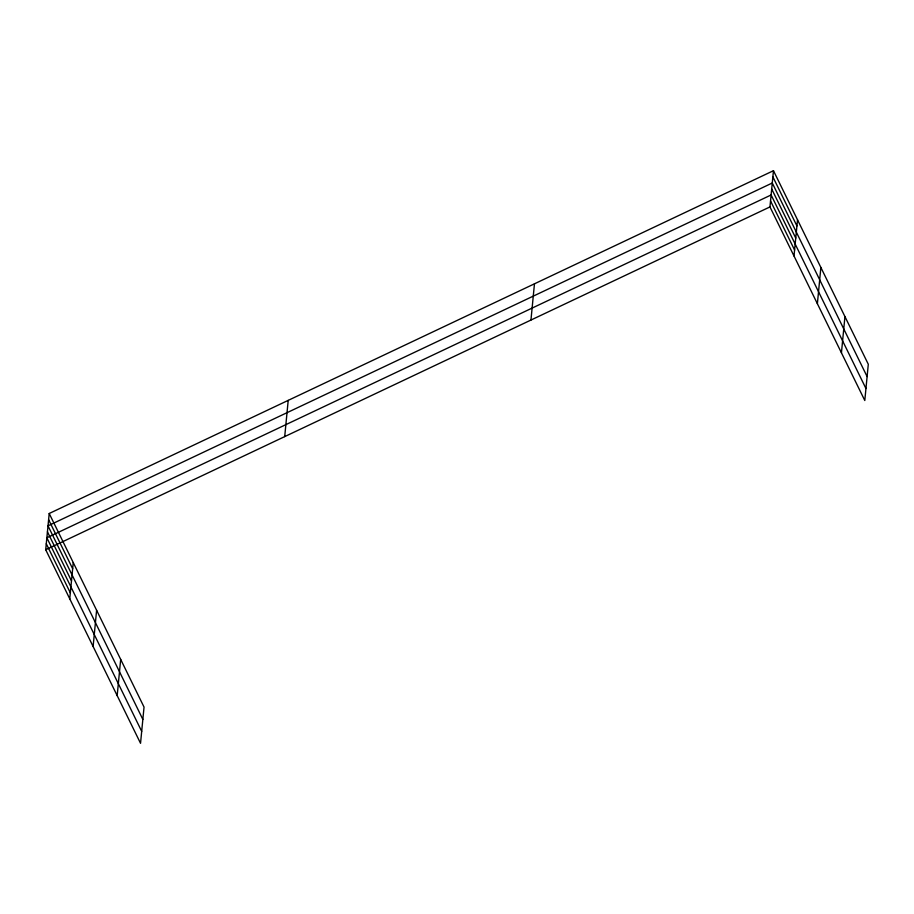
<?xml version="1.0" encoding="UTF-8"?>
<svg xmlns="http://www.w3.org/2000/svg" width="914" height="914" viewBox="0 0 914 914"><rect width="100%" height="100%" fill="white"/><g stroke="black" fill="none" stroke-linecap="round" stroke-linejoin="round"><path stroke-width="1.37" d="M49.207 513.497L144.035 707.082L140.539 743.311L45.7 549.737L49.207 513.497L773.461 170.69L868.3 364.263L864.793 400.503L769.965 206.918L773.461 170.69M69.75 598.83L73.257 562.601M93.114 646.506L96.61 610.278M117.175 695.634L120.682 659.405M284.711 436.606L288.207 400.378M530.954 320.049L534.462 283.82M794.015 256.011L797.522 219.783M817.379 303.699L820.875 267.459M841.44 352.815L844.947 316.587M45.7 549.737L769.965 206.918M772.867 176.848L796.928 225.941M867.112 376.591L772.273 183.006L48.008 525.824L142.847 719.398M771.702 188.981L795.751 238.086M865.958 388.541L771.119 194.968L46.854 537.775L141.693 731.36M770.548 200.943L794.597 250.036M48.602 519.655L72.663 568.759M47.437 531.799L71.486 580.893M46.283 543.75L70.332 592.855"/></g></svg>
